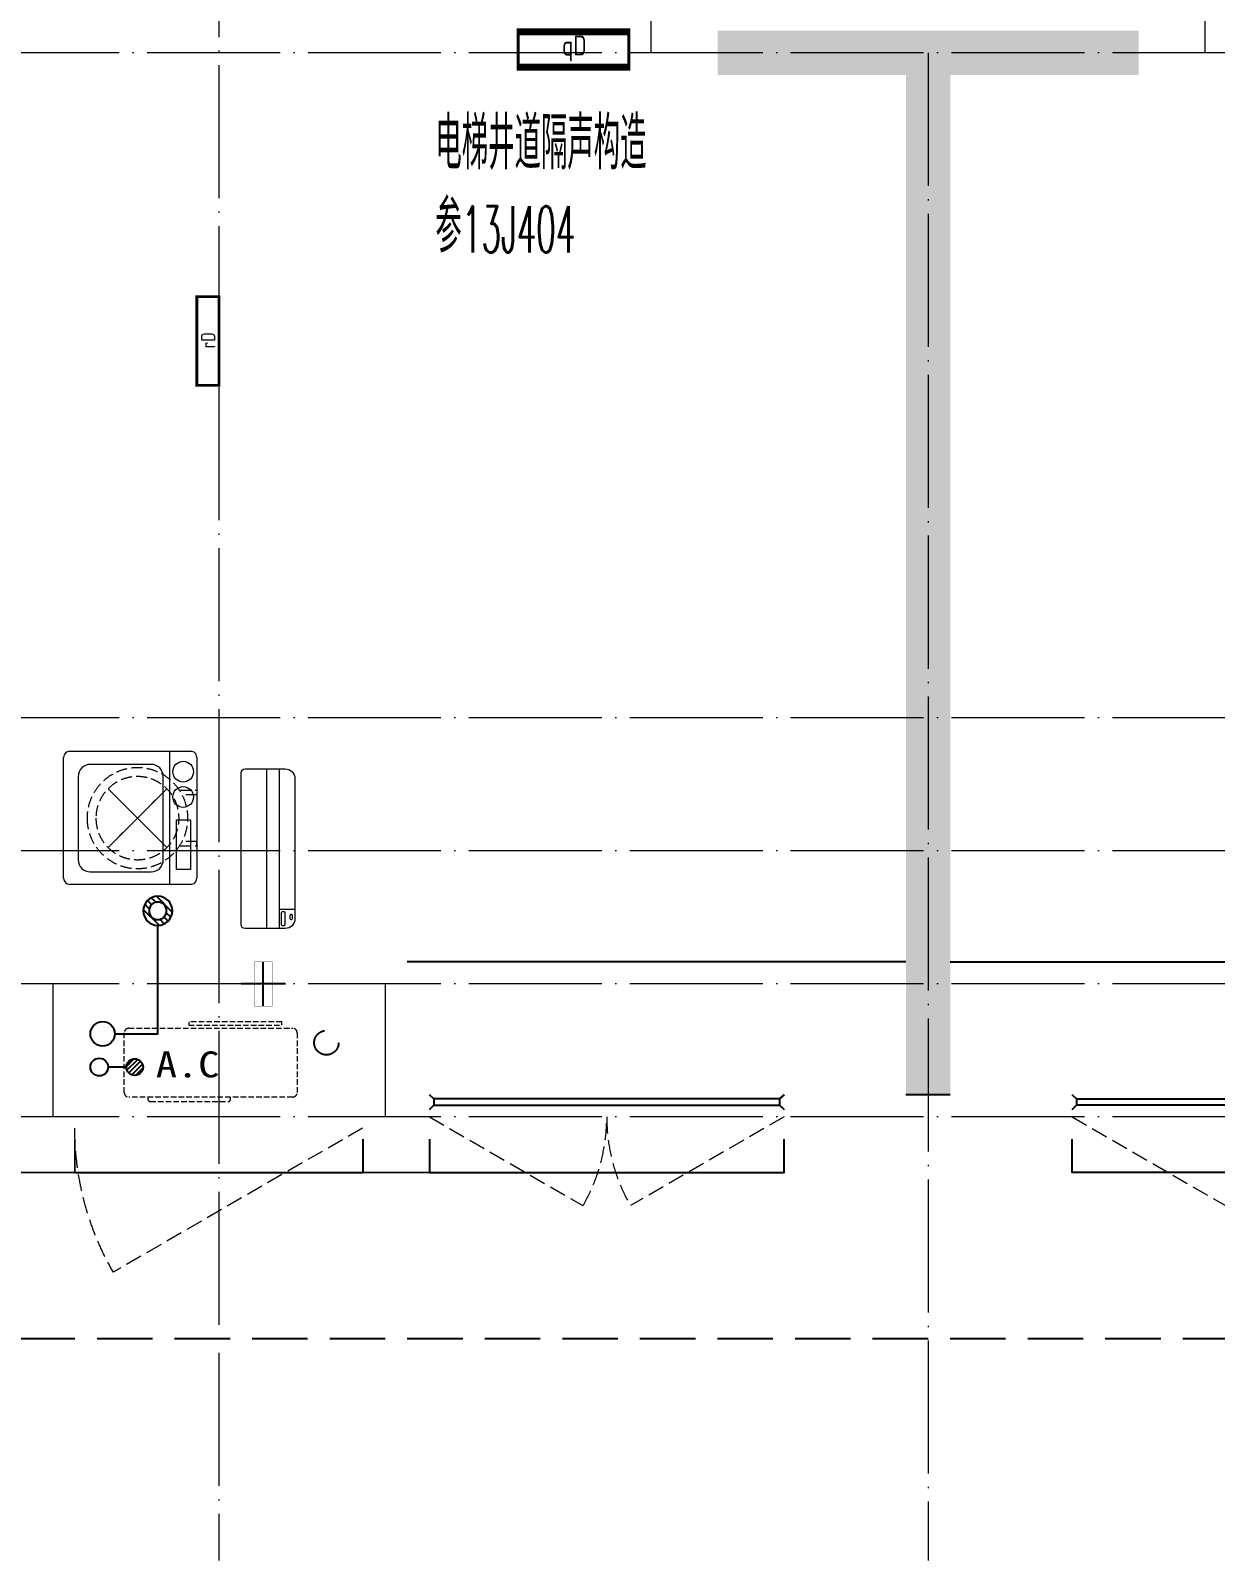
# Model space of a CAD drawing. Extents: x -518115 to 790560, y -210384 to 1628073.
# Drawn here: x 454067 to 459413, y 670657 to 677557 of the extents above; entities that cross this region are included whole.
import ezdxf

# ---------------------------------------------------------------- set-up
doc = ezdxf.new("R2010")
doc.units = 0
doc.header["$LTSCALE"] = 1000
doc.header["$MEASUREMENT"] = 0
for name, pattern in [('$1$DASH', [0.35, 0.25, -0.1]), ('DASH', [0.35, 0.25, -0.1]), ('DOTE', [2.4200000000000004, 2, -0.2, 0.02, -0.2])]:
    doc.linetypes.add(name, pattern=pattern)
for name, color, linetype in [('3-栏杆1', 135, 'Continuous'), ('3.5方案汇报，与郭总、侯月琴确定户型_t8$0$2020.03.04 -1安徽标准化洋房户型(UA）_t8_t8$0$看线', 154, 'Continuous'), ('EQUIP_地漏', 7, 'Continuous'), ('PUB_TEXT', 4, 'Continuous'), ('VPIPE-凝结', 150, 'Continuous'), ('VPIPE-废水', 31, 'Continuous'), ('VPIPE-雨水', 4, 'DASH'), ('保温', 6, 'Continuous'), ('卫生间', 6, 'Continuous'), ('机电标识类', 1, 'Continuous'), ('看线', 251, 'Continuous')]:
    doc.layers.add(name, color=color, linetype=linetype)
for name, color, linetype, lineweight in [('DOTE', 19, 'DOTE', 9), ('EQUIP-消防', 3, 'Continuous', 20), ('LVTRY', 1, 'Continuous', 13), ('WINDOW', 144, 'Continuous', 15), ('平面-空调室内机', 176, 'Continuous', 9), ('平面-空调预留孔', 173, 'Continuous', 15), ('空调', 76, 'Continuous', 13), ('粉刷', 251, 'Continuous', 9)]:
    doc.layers.add(name, color=color, linetype=linetype, lineweight=lineweight)
doc.styles.add('_TCH_DIM', font='SIMPLEX.shx', dxfattribs={"width": 0.7, "bigfont": 'GBCBIG.shx'})
doc.styles.add('房间名称', font='TSSDENG', dxfattribs={"width": 0.8, "bigfont": 'HZTXT'})
doc.styles.add('黑体', font='')
doc.styles.get('黑体').set_extended_font_data('SimHei')

# ---------------------------------------------------------------- blocks, each defined once
blk = doc.blocks.new('GDGRDGDRGDFD')
at = {"layer": 'EQUIP-消防', "const_width": 12.82051282052028}
blk.add_lwpolyline([(136866.5605577994, 335507.811971089), (136366.5605577994, 335507.8119710906), (136366.5605577991, 335347.8119710904), (136866.5605577991, 335347.8119710888)], close=True, dxfattribs=at)
at = {"layer": 'PUB_TEXT', "color": 7, "true_color": 0xffffff, "style": '房间名称', "width": 0.8}
blk.add_text('qD', height=90, dxfattribs=at).set_placement((136565.0499633249, 335395.5346836653))
blk = doc.blocks.new('FSFSFSFSEG')
at = {"layer": 'EQUIP-消防', "const_width": 12.82051282052028}
blk.add_lwpolyline([(136866.5605577994, 335152.5449090759), (136466.5605577994, 335152.5449090774), (136466.5605577991, 335052.5449090772), (136866.5605577991, 335052.5449090757)], close=True, dxfattribs=at)
at = {"layer": 'PUB_TEXT', "color": 7, "true_color": 0xffffff, "style": '房间名称', "width": 0.8}
blk.add_text('rD', height=64.8, dxfattribs=at).set_placement((136633.7425204425, 335069.0046025831))
blk = doc.blocks.new('GHFHFHTFHCSDCS')
blk.add_blockref('GDGRDGDRGDFD', (319900.0178446308, 33215.91286097257))
at = {"rotation": 89.99999999297357}
blk.add_blockref('FSFSFSFSEG', (789969.1235921647, 230657.1642343822), dxfattribs=at)
blk = doc.blocks.new('gsergvr')
at = {"layer": '平面-空调预留孔', "linetype": 'DASH', "ltscale": 0.1}
for p, q in [((34075.40689820799, 17176.21177392045), (34075.40689820799, 17166.21177392045)), ((34085.40689820799, 17156.21177392045), (34438.2425664645, 17156.21177392045)), ((34448.2425664645, 17166.21177392045), (34448.2425664645, 17176.21177392045))]:
    blk.add_line(p, q, dxfattribs=at)
blk.add_lwpolyline([(34728.55383313683, 17176.21177392068), (33988.55383313683, 17176.21177392045, -0.414213562373517), (33968.55383313683, 17196.21177392045), (33968.5538331373, 17466.21177392045, -0.414213562372746), (33988.5538331373, 17486.21177392045), (34728.55383313636, 17486.21177392045, -0.4142135623727947), (34748.55383313636, 17466.21177392045), (34748.55383313683, 17196.21177392091, -0.4142135623733224)], format="xyb", close=True, dxfattribs=at)
blk.add_lwpolyline([(34679.34183939642, 17515.32109233934), (34259.5236940319, 17515.32109233934), (34259.5236940319, 17500.20703668251), (34679.34183939642, 17500.20703668251)], close=True, dxfattribs=at)
for centre, start, end in [((34085.40689820799, 17166.21177392045), 180, 270), ((34438.2425664645, 17166.21177392045), 270, 0)]:
    blk.add_arc(centre, 10, start, end, dxfattribs=at)
at = {"layer": '平面-空调预留孔', "color": 251, "linetype": 'DASH', "ltscale": 0.1, "true_color": 0x636466, "style": '黑体', "width": 1.2}
blk.add_text('A.C', height=117.045, dxfattribs=at).set_placement((34110.94965887904, 17264.83656359856))
blk = doc.blocks.new('rtyryrtyeeretee')
at = {"layer": '平面-空调预留孔'}
blk.add_blockref('gsergvr', (635673.4605407391, 326705.7952499206), dxfattribs=at)
blk = doc.blocks.new('GDGDRGDGDRGDR')
blk.add_blockref('rtyryrtyeeretee', (-215152.5894659364, 97240.07148390618))
blk = doc.blocks.new('dnfhfn')
at = {"linetype": '$1$DASH', "ltscale": 0.2}
for p, q in [((101.8984962723892, 495.000031470118, -2.359636360997379e-09), (121.8984962723892, 495.000031470118, -2.359636360997379e-09)), ((101.8984962723892, 417.1853479389541, -2.359636360997379e-09), (101.8984962723892, 495.000031470118, -2.359636360997379e-09)), ((121.8984962723892, 495.000031470118, -2.359636360997379e-09), (121.8984962723892, 429.0058331504954, -2.359636360997379e-09)), ((353.1017998967993, 495.000031470118, -2.359636360997379e-09), (333.1017998967993, 495.000031470118, -2.359636360997379e-09)), ((333.1017998967993, 495.000031470118, -2.359636360997379e-09), (333.1017998967993, 429.0058331504954, -2.359636360997379e-09)), ((353.1017998967993, 417.1853479389541, -2.359636360997379e-09), (353.1017998967993, 495.000031470118, -2.359636360997379e-09))]:
    blk.add_line(p, q, dxfattribs=at)
at = {"linetype": '$1$DASH', "ltscale": 0.2, "elevation": -2.359636360997379e-09}
for points in [[(94.91774319857359, 360.0825529289432), (94.91774319857359, 360.0825529289432), (360.0827860850841, 94.91750992601737), (360.0827860850841, 94.91750992601737)], [(360.0827861726284, 360.0825529010035), (94.91774310916662, 94.91750995395705), (94.91774310916662, 94.91750995395705), (360.0827861726284, 360.0825529010035)]]:
    blk.add_lwpolyline(points, close=True, dxfattribs=at)
at = {"linetype": '$1$DASH', "ltscale": 0.2}
for radius in [227.5000000426377, 187.5000000426377]:
    blk.add_circle((227.5002646408975, 227.5000314274803, -2.359636360997379e-09), radius, dxfattribs=at)
blk = doc.blocks.new('$TwtSys$00000543')
for p, q in [((-93.61191613507253, -8.532828222891112), (8.532828222720127, 93.61191613524352)), ((-8.532828222720127, -93.61191613524352), (93.6119161354145, 8.532828222891112)), ((12.46562189858378, 55.00516585458899), (41.70321270589193, 84.24275666206813)), ((39.88082245889382, 39.88082245889382), (66.46803743171768, 66.46803743154669)), ((55.00516585475998, 12.46562189841279), (84.24275666206813, 41.70321270589193)), ((-84.24275666206813, -41.70321270589193), (-55.00516585475998, -12.46562189841279)), ((-66.46803743308556, -66.46803743308556), (-39.88082245889382, -39.88082245889382)), ((-41.70321270589193, -84.24275666206813), (-12.46562189824181, -55.00516585458899))]:
    blk.add_line(p, q)
for radius in [94, 56.4]:
    blk.add_circle((0, 0), radius)
blk = doc.blocks.new('RECTANG')
for p, q in [((1.00000000000004, 1.00000000000004), (0, 1.00000000000004)), ((0, 1.00000000000004), (0, 0)), ((1.00000000000004, 0), (1.00000000000004, 1.00000000000004)), ((0, 0), (1.00000000000004, 0))]:
    blk.add_line(p, q)
blk = doc.blocks.new('洗衣机')
at = {"layer": 'LVTRY'}
for p, q in [((3790993.746954995, 243444.5237557961), (3790993.746954995, 242899.1124234381)), ((3791567.361739737, 243472.1311109139), (3791020.978428917, 243472.1311109139)), ((3791116.547650196, 243472.1311109139), (3791116.547650196, 242871.5050683203)), ((3791594.59321366, 242899.1124234381), (3791594.59321366, 243444.5237557961)), ((3791198.977629842, 243412.6941587822), (3791474.884451542, 243412.6941587822)), ((3791145.054954439, 242982.4807401235), (3791145.054954439, 243358.0271784722)), ((3791528.807126945, 243358.0271784722), (3791528.807126945, 242982.4807401235)), ((3791474.884451542, 242927.8137598135), (3791198.977629842, 242927.8137598135)), ((3791020.978428917, 242871.5050683203), (3791567.361739737, 242871.5050683203))]:
    blk.add_line(p, q, dxfattribs=at)
at = {"layer": 'LVTRY', "extrusion": (0, 0, -1)}
for centre, major_axis, ratio, start_param, end_param in [((3791020.978428917, 243444.5237557961), (-1.908531711022078e-08, 27.60735511779785), 0.9863847444471043, -1.570796326112996, 7.008549296472211e-10), ((3791567.361739737, 243444.5237557961), (-5.264563262736361e-09, 27.60735511779785), 0.9863847444471043, 1.933262439024475e-10, 1.570796326982994), ((3791055.147302595, 243379.8474220779), (-1.532403957494624e-08, 46.92390957762836), 0.9863847444493448, 3.141592653920872, 9.424777961100459), ((3791198.977629842, 243358.0271784722), (4.764609934498854e-09, 54.66698031005217), 0.9863847444472746, 4.712388980298719, 6.283185307091227), ((3791474.884451542, 243358.0271784722), (-4.76474120185596e-09, 54.66698031005217), 0.9863847444472746, 8.836242848531128e-11, 1.57079632688087), ((3791055.147302595, 243265.6659087724), (-1.532403957494624e-08, 46.92390957762836), 0.9863847444493448, 3.141592653920872, 9.424777961100459), ((3791198.977629842, 242982.4807401235), (-6.265914279833452e-09, 54.66698031005218), 0.9863847444472746, 3.141592653705994, 4.712388980497749), ((3791474.884451542, 242982.4807401235), (6.265651745155644e-09, 54.66698031005217), 0.986384744447275, 1.570796326681842, 3.141592653473596), ((3791020.978428917, 242899.1124234381), (1.908525212675288e-08, 27.60735511779785), 0.9863847444471043, 3.14159265288894, 4.712388979702792), ((3791567.361739737, 242899.1124234381), (5.264433297526799e-09, 27.60735511779784), 0.9863847444471044, 1.570796326606803, 3.141592653396471)]:
    blk.add_ellipse(centre, major_axis=major_axis, ratio=ratio, start_param=start_param, end_param=end_param, dxfattribs=at)
at = {"layer": 'LVTRY', "xscale": 63.25620569481588, "yscale": 224.5369532744355, "zscale": 64.12934308941763, "rotation": 180}
blk.add_blockref('RECTANG', (3791085.200501846, 243162.4333077016), dxfattribs=at)
blk = doc.blocks.new('$TwtSys$00000141')
at = {"color": 1}
for p, q in [((-47.09803151780761, 3.836055847277748), (-5.041545145413693, 45.89254221967349)), ((-47.09803151780761, 3.836055847277748), (-5.041545145413693, 45.89254221967349)), ((-43.60958444554853, -17.52724007043071), (17.52724007042889, 43.60958444554853)), ((-43.60958444554853, -17.52724007043071), (17.52724007042889, 43.60958444554853)), ((-33.23401871576607, -33.23401871577153), (33.23401871576607, 33.23401871576425)), ((-33.23401871576607, -33.23401871576971), (33.23401871576607, 33.23401871576425)), ((-16.17805684451741, -43.53063328177632), (43.79137317708955, 16.43879673983065)), ((-16.17805684451741, -43.53063328177632), (43.79137317708955, 16.43879673983247)), ((5.715553844029273, -46.12975947626182), (46.12974035062325, -5.715572969671484)), ((5.715553844029273, -46.12975947626182), (46.12974035062325, -5.715572969671484))]:
    blk.add_line(p, q, dxfattribs=at)
blk.add_circle((0, -1.818989403545856e-12), 47, dxfattribs=at)
blk.add_circle((0, -1.818989403545856e-12), 47, dxfattribs=at)
blk = doc.blocks.new('ASDFSD')
at = {"layer": '3-栏杆1', "color": 5}
for p, q in [((681762.5879415963, 334937.5442401596), (681742.3193111992, 334955.3318184742)), ((681742.3193111992, 334955.3318184742), (681762.5879414161, 334937.5442403179)), ((681762.5879414161, 334937.5442403179), (681762.5879414133, 334908.2619604596)), ((683322.0506670028, 334937.4781505512), (681762.5879414163, 334937.5226424761)), ((683322.0506668226, 334937.5442278689), (683342.3192972196, 334955.3318061834)), ((683342.3192972196, 334955.3318061834), (683322.0506670028, 334937.5442280272)), ((683322.0506670028, 334937.5442280272), (683322.0506670056, 334908.2619481689)), ((681742.3193347491, 334888.4150854239), (681762.5879414133, 334908.2619604596)), ((681762.5879414135, 334908.2403724216), (683322.0506670056, 334908.1959003614)), ((683322.0506670056, 334908.2619481689), (683342.3192736697, 334888.4150731332)), ((683342.3192736697, 334888.4150731332), (683322.0506670056, 334908.2619481689))]:
    blk.add_line(p, q, dxfattribs=at)
blk = doc.blocks.new('A$C001338C2')
for p, q in [((844.9999883423079, 303.6000072514144), (54.99998834231155, 303.6000543390692)), ((109.0525457565491, 214.7673082745569), (109.0525510513944, 303.6000511174025)), ((-1.49359439092e-05, 248.6000576173246), (-2.84423585981e-05, 22.0000576172315)), ((899.9999715576414, 22.00000397306576), (899.9999850640525, 248.6000039731589)), ((21.99997024633922, 5.63059293199e-05), (877.9999702463392, 5.2843679441e-06))]:
    blk.add_line(p, q)
at = {"lineweight": 5}
for p, q in [((899.9999830474662, 214.7672611304297), (-1.69525337697e-05, 214.7673147745954)), ((899.9999787804518, 143.1781611304468), (-2.12195482163e-05, 143.1782147746126))]:
    blk.add_line(p, q, dxfattribs=at)
for points in [[(73.08482630450817, 275.0144977724194), (56.77886350143308, 275.0144987443309, -0.414213562373095), (51.27886382925863, 280.5144990721565), (51.27886400034913, 283.3844664433818, -0.414213562373095), (56.77886432817468, 288.8844661155563), (73.08482713124977, 288.8844651436448, -0.4142135623732024), (78.58482680342422, 283.3844648158192), (78.58482663233372, 280.5144974445939, -0.414213562373095)], [(89.24090579471158, 226.3562818807586), (22.19125331861505, 226.3562858772129, -0.414213562372504), (16.6912536464406, 231.8562862050385), (16.69125431894281, 243.1390318179401, -0.414213562373095), (22.19125464676836, 248.6390314901146), (89.24090712286488, 248.6390274936603, -0.414213562373095), (94.74090679503934, 243.1390271658347), (94.74090612253713, 231.8562815529331, -0.414213562373095)]]:
    blk.add_lwpolyline(points, format="xyb", close=True)
for centre, radius, start, end in [((54.99998506405609, 248.6000543390692), 55.0000000000001, 89.99999658490542, 179.9999965849054), ((844.9999850640525, 248.6000072514144), 55.0000000000001, 359.9999965849054, 89.99999658490542), ((21.9999715576414, 22.00005630592932), 22.00000000000004, 179.9999965849054, 269.9999965849054), ((877.9999715576414, 22.00000528436794), 22.00000000000004, 269.9999965849054, 359.9999965849054)]:
    blk.add_arc(centre, radius, start, end)
blk = doc.blocks.new('dongkong')
blk.add_wipeout([(-603756.0415179721, 210770.96306340612), (-603756.0415180603, 210570.80961624245), (-603836.0415181214, 210570.80961593534), (-603836.0415181519, 210770.96306307407)])
at = {"layer": '机电标识类', "color": 250, "linetype": 'DASH', "ltscale": 400}
for p, q in [((-603796.0415180789, 210770.9630630909), (-603796.0415180789, 210570.8096162414)), ((-603896.0415180789, 210670.6929921169), (-603696.0415180789, 210670.6929921169))]:
    blk.add_line(p, q, dxfattribs=at)
at = {"layer": '空调', "color": 6, "linetype": 'DASH', "const_width": 2}
blk.add_lwpolyline([(-603756.0415180789, 210770.9630630909), (-603756.0415180789, 210570.8096162414), (-603836.0415180789, 210570.8096162414), (-603836.0415180789, 210770.9630630909)], close=True, dxfattribs=at)
blk = doc.blocks.new('GDFGDGRD')
at = {"layer": '保温', "linetype": 'Continuous', "ltscale": 10}
h = blk.add_hatch(dxfattribs=at)
h.set_pattern_fill('HEX', color=251, scale=10, angle=90, style=0)
h.set_pattern_definition([(90, (-70765.89117912838, -151624.7360933621), (-16.49778, 1.010197673501861e-15), [9.525, -19.05]), (210, (-70765.89117912838, -151624.7360933621), (8.248889999999996, -14.28749658604684), [9.525, -19.05]), (150, (-70765.89117912838, -151615.2110933621), (-8.248890000000003, -14.28749658604684), [9.525, -19.05])])
h.paths.add_polyline_path([(434066.5790224251, 368523.7248330163), (434066.5789810187, 368723.7248300065), (432166.5783829462, 368723.7248300508), (432166.5784243525, 368523.7248330605)])
h = blk.add_hatch(dxfattribs=at)
h.set_pattern_fill('HEX', color=251, scale=10, angle=90, style=0)
h.set_pattern_definition([(90, (-70765.89117912838, -152124.7360933621), (-16.49778, 1.010197673501861e-15), [9.525, -19.05]), (210, (-70765.89117912838, -152124.7360933621), (8.248889999999996, -14.28749658604684), [9.525, -19.05]), (150, (-70765.89117912838, -152115.2110933621), (-8.248890000000003, -14.28749658604684), [9.525, -19.05])])
h.paths.add_polyline_path([(433016.677671614, 363923.7248245182), (433216.6776553047, 363923.7248245182), (433216.6776158109, 368523.7247332072), (433016.6776321201, 368523.7249298521)])
at = {"layer": '保温', "color": 251, "linetype": 'ByBlock', "ltscale": 10}
blk.add_line((433016.5787096247, 363923.7248245177), (433216.5787096269, 363923.724824505), dxfattribs=at)
blk = doc.blocks.new('A$C148B7D8E')
at = {"layer": '卫生间', "color": 159, "linetype": 'DASH', "true_color": 0x22346e}
blk.add_lwpolyline([(9400.256384514505, 15399.9987027017), (7700.000186217541, 15399.9987034885), (7700.00259226287, 10799.99731380143), (7300.000010908523, 10799.99611648254), (7300.000007618219, 10000.0000001312), (900.0000073142583, 10000.00000001432), (900.000007365481, 9000.024217333877), (-899.9999926876626, 9000.024321453297), (-899.9999969094642, -900.0000000767177), (1750.000030706404, -899.999999850872), (1750.000019971107, -2099.999998709653), (23449.99997818546, -2099.999804583029), (23449.9999782659, -899.9999998953426), (25100.00000309735, -900.0000000060536)], dxfattribs=at)
blk = doc.blocks.new('HFHFTHFD')
at = {"layer": 'DOTE', "linetype": 'DOTE', "ltscale": 0.3}
for p, q in [((454916.7956122105, 604548.8100471115), (454916.5572260541, 593448.8100475312)), ((456866.5787071111, 600248.8100463304), (456866.5787071959, 602348.8100463543)), ((459366.5786974561, 600248.8100463784), (459366.5786973714, 602348.8100463543)), ((472616.5787020951, 600248.810045596), (418616.5787028495, 600248.8100466327)), ((458116.5786953176, 600248.8100463543), (458116.5786953176, 593448.8100475312)), ((472616.5787020951, 597248.8100389724), (418616.5787028495, 597248.8100389724)), ((472616.5787020951, 596648.8100389723), (418616.5787028495, 596648.8100389723)), ((472616.5787020951, 596048.810047531), (418616.5787028495, 596048.810047531)), ((454166.6130435566, 596048.8100475312), (454166.6001578184, 595448.8100475312)), ((455666.5829771796, 596048.8100475312), (455666.5958629177, 595448.8100475312)), ((472616.5787020951, 595448.810047531), (418616.5787028495, 595448.8100475312))]:
    blk.add_line(p, q, dxfattribs=at)

msp = doc.modelspace()

# ---------------------------------------------------------------- linework, layer by layer
at = {"color": 30, "const_width": 8}
for points in [[(453966.578701794, 672557.1712631464), (453966.578701794, 672407.1712631464), (454266.578701794, 672407.1712631464), (454266.5787017978, 672557.1717768498)], [(455566.5787016785, 672557.1712632077), (455566.5787016785, 672407.1712632077), (455866.5787016785, 672407.1712632077), (455866.5787016823, 672557.171776911)]]:
    msp.add_lwpolyline(points, dxfattribs=at)
at = {"layer": 'WINDOW', "color": 250, "linetype": 'DASH', "ltscale": 0.3}
for points in [[(455866.5787014113, 672657.1717776093), (456559.3990244441, 672257.1717776073, 0.1316524975905399), (456666.5787014173, 672657.171777617)], [(457466.5787014238, 672657.1717776093), (456773.7583783908, 672257.1717776073, -0.1316524975905399), (456666.5787014173, 672657.171777617)], [(458766.5787170756, 672657.1717776093), (459459.3990401087, 672257.1717776073, 0.1316524975905399), (459566.5787170822, 672657.171777617)], [(455564.6549131424, 672607.1717780526), (454438.821888216, 671957.1717780494, -0.1316524976281984), (454264.6549131618, 672607.1717780574)]]:
    msp.add_lwpolyline(points, format="xyb", dxfattribs=at)
at = {"layer": '看线', "color": 202, "ltscale": 0.5}
for points in [[(455866.578701374, 672557.1717774995), (455866.578701374, 672407.1717774995), (457466.5787013982, 672407.1717776265), (457466.5787013996, 672557.1717776007)], [(460366.5787171255, 672557.1717774995), (460366.5787171255, 672407.1717774995), (458766.5787171012, 672407.1717776265), (458766.5787170999, 672557.1717776007)], [(454266.578701794, 672407.1712631416), (455566.5787016785, 672407.1712631416)]]:
    msp.add_lwpolyline(points, dxfattribs=at)

# ---------------------------------------------------------------- block references
for name, p in [('GHFHFHTFHCSDCS', (2.246815711259842e-08, 308833.4469530944)), ('GDGDRGDGDRGDR', (2.246815711259842e-08, 231625.0852148208))]:
    msp.add_blockref(name, p)

# ---------------------------------------------------------------- texts
at = {"layer": 'PUB_TEXT', "color": 3, "style": '_TCH_DIM'}
for s, height, width, p in [('电梯井道隔声构造', 236.3120567375886, 0.7, (455893.2345542526, 676931.419778193)), ('参', 236.3120567375886, 0.7, (455893.2345542526, 676556.7053101079)), ('13J404', 208.25, 0.4941176470588236, (456013.6494478697, 676556.7053101079))]:
    msp.add_text(s, height=height, dxfattribs=dict(at, width=width)).set_placement(p)

# ---------------------------------------------------------------- next in the draw order: linework, layer by layer
at = {"layer": '3.5方案汇报，与郭总、侯月琴确定户型_t8$0$2020.03.04 -1安徽标准化洋房户型(UA）_t8_t8$0$看线', "ltscale": 10}
for p, q in [((458016.5787017999, 673357.1717766009), (455766.5787014804, 673357.1717766367)), ((458216.5787121466, 673357.1717766009), (460466.5787124661, 673357.1717766367))]:
    msp.add_line(p, q, dxfattribs=at)
at = {"layer": 'VPIPE-凝结', "ltscale": 0.1}
for points in [[(454446.5787018164, 673032.1717846682), (454640.6820273333, 673032.1717846685), (454640.6820273328, 673521.3717848302)], [(454498.9787015965, 672882.1717751707), (454416.5787018164, 672882.1717769711)]]:
    msp.add_lwpolyline(points, dxfattribs=at)
at = {"layer": 'VPIPE-凝结'}
msp.add_circle((454376.5787018164, 672882.1717769711), 40, dxfattribs=at)
at = {"layer": 'VPIPE-废水'}
msp.add_circle((454391.5787018164, 673032.1717769712), 55, dxfattribs=at)
at = {"layer": 'VPIPE-雨水'}
msp.add_circle((455401.5787017656, 672992.1637241723), 55, dxfattribs=at)

# ---------------------------------------------------------------- next in the draw order: block references
msp.add_blockref('ASDFSD', (-225875.7406098257, 337801.8399585626))
at = {"xscale": -1}
msp.add_blockref('ASDFSD', (1142108.898028325, 337801.8399585626), dxfattribs=at)
at = {"layer": 'EQUIP_地漏', "xscale": -0.7000000000000001, "yscale": 0.7000000000000001, "zscale": 0.7}
msp.add_blockref('$TwtSys$00000543', (454640.6820273328, 673587.1717848303), dxfattribs=at)
at = {"layer": 'EQUIP_地漏', "xscale": -0.8, "yscale": -0.8, "zscale": 0.8, "rotation": 180}
msp.add_blockref('$TwtSys$00000141', (454536.5787015966, 672882.1717751707), dxfattribs=at)
at = {"layer": '平面-空调室内机', "ltscale": 0.3, "rotation": 180}
msp.add_blockref('dongkong', (-148679.3661409119, 883927.9813932157), dxfattribs=at)
at = {"layer": '平面-空调预留孔', "xscale": -1, "rotation": 270}
msp.add_blockref('dnfhfn', (454321.4819960728, 673777.518293545, 2.359636360997379e-09), dxfattribs=at)
at = {"layer": '平面-空调预留孔', "xscale": -0.800000000046565, "yscale": 0.800000000046565, "zscale": 0.800000000046565, "rotation": 269.9999997665698}
msp.add_blockref('A$C001338C2', (455016.7700437553, 673507.1718147299), dxfattribs=at)
at = {"layer": '粉刷', "xscale": -1}
msp.add_blockref('洗衣机', (4245810.32565659, 430834.7706028956), dxfattribs=at)

# ---------------------------------------------------------------- next in the draw order: block references
msp.add_blockref('HFHFTHFD', (2.246815711259842e-08, 77208.36173827358))
at = {"xscale": -1}
for name, p in [('A$C148B7D8E', (470716.5787021919, 673757.1717769797)), ('GDFGDGRD', (891233.1574050388, 308833.4469532099))]:
    msp.add_blockref(name, p, dxfattribs=at)

doc.saveas('drawing.dxf')
